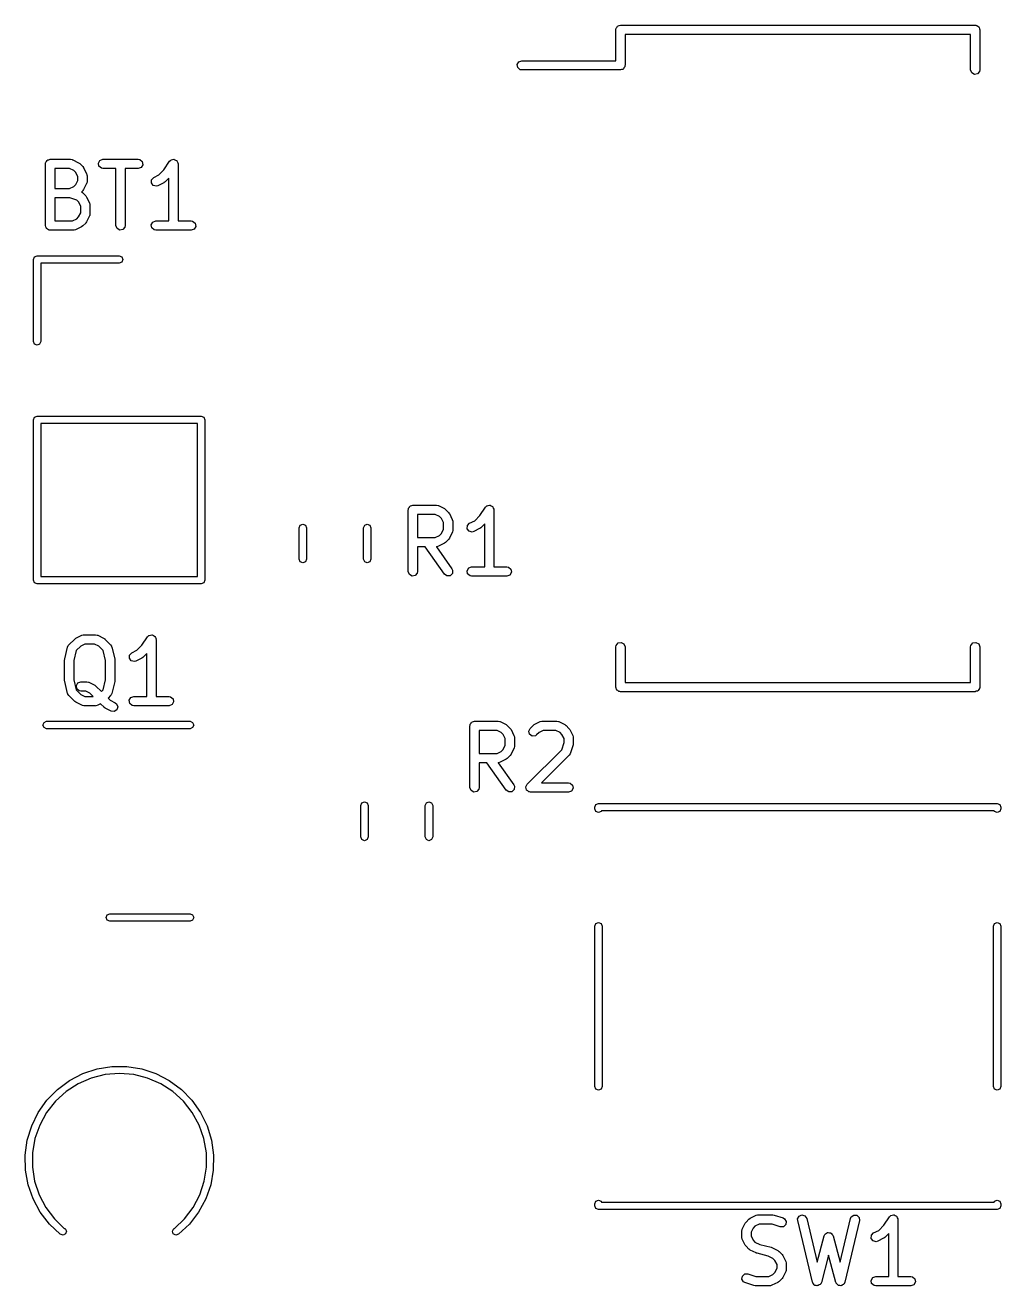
# Model space of a CAD drawing. Extents: x 176 to 201.4, y -110.5 to -70.6.
# Drawn here: x 175.98 to 191.79, y -91.03 to -70.6 of the extents above; entities that cross this region are included whole.
import ezdxf

# ---------------------------------------------------------------- set-up
doc = ezdxf.new("R2010")
doc.units = 0
doc.layers.add('BLACK', color=7, linetype='CONTINUOUS')

msp = doc.modelspace()

# ---------------------------------------------------------------- linework, layer by layer
at = {"layer": 'BLACK', "linetype": 'CONTINUOUS'}
for p, q in [((185.55, -70.675), (185.552, -70.6653)), ((185.55, -71.175), (185.55, -70.675)), ((185.551, -70.662), (185.553, -70.6591)), ((185.552, -70.6653), (185.551, -70.662)), ((185.553, -70.6591), (185.555, -70.6493)), ((185.555, -70.6493), (185.567, -70.6344)), ((185.567, -70.6344), (185.577, -70.6175)), ((185.577, -70.6175), (185.583, -70.6152)), ((185.583, -70.6152), (185.588, -70.61)), ((185.588, -70.61), (185.607, -70.6067)), ((185.607, -70.6067), (185.625, -70.6)), ((185.625, -70.6), (191.375, -70.6)), ((191.375, -70.6), (191.385, -70.6017)), ((191.385, -70.6017), (191.388, -70.6011)), ((191.388, -70.6011), (191.391, -70.6028)), ((191.391, -70.6028), (191.401, -70.6045)), ((191.401, -70.6045), (191.416, -70.617)), ((191.416, -70.617), (191.432, -70.6268)), ((191.432, -70.6268), (191.435, -70.6332)), ((191.435, -70.6332), (191.44, -70.6375)), ((191.44, -70.6375), (191.443, -70.6567)), ((191.443, -70.6567), (191.45, -70.675)), ((191.45, -70.675), (191.45, -71.325)), ((191.3, -70.75), (185.7, -70.75)), ((185.7, -70.75), (185.7, -71.25)), ((191.3, -71.325), (191.3, -70.75)), ((183.951, -71.237), (183.977, -71.1925)), ((183.96, -71.2875), (183.951, -71.237)), ((183.999, -71.3205), (183.96, -71.2875)), ((183.977, -71.1925), (184.025, -71.175)), ((184.025, -71.175), (185.55, -71.175)), ((185.683, -71.2906), (185.673, -71.3075)), ((185.695, -71.2757), (185.683, -71.2906)), ((185.697, -71.2659), (185.695, -71.2757)), ((185.699, -71.263), (185.697, -71.2659)), ((185.7, -71.25), (185.698, -71.2597)), ((185.698, -71.2597), (185.699, -71.263)), ((184.025, -71.325), (183.999, -71.3205)), ((185.625, -71.325), (184.025, -71.325)), ((185.643, -71.3183), (185.625, -71.325)), ((185.662, -71.315), (185.643, -71.3183)), ((185.667, -71.3098), (185.662, -71.315)), ((185.673, -71.3075), (185.667, -71.3098)), ((191.318, -71.3732), (191.3, -71.325)), ((191.362, -71.3989), (191.318, -71.3732)), ((191.412, -71.39), (191.362, -71.3989)), ((191.445, -71.3507), (191.412, -71.39)), ((191.45, -71.325), (191.445, -71.3507)), ((176.306, -72.8474), (176.308, -72.8376)), ((176.306, -73.8474), (176.306, -72.8474)), ((176.307, -72.8344), (176.309, -72.8315)), ((176.308, -72.8376), (176.307, -72.8344)), ((176.309, -72.8315), (176.31, -72.8217)), ((176.31, -72.8217), (176.323, -72.8068)), ((176.323, -72.8068), (176.333, -72.7899)), ((176.333, -72.7899), (176.339, -72.7876)), ((176.339, -72.7876), (176.343, -72.7824)), ((176.343, -72.7824), (176.363, -72.779)), ((176.363, -72.779), (176.381, -72.7724)), ((176.381, -72.7724), (176.714, -72.7724)), ((176.456, -72.9224), (176.456, -73.2486)), ((176.697, -72.9224), (176.456, -72.9224)), ((176.765, -72.9566), (176.697, -72.9224)), ((176.714, -72.7724), (176.74, -72.7769)), ((176.74, -72.7769), (176.743, -72.7798)), ((176.743, -72.7798), (176.748, -72.7803)), ((176.748, -72.7803), (176.843, -72.8279)), ((176.843, -72.8279), (176.861, -72.8413)), ((176.861, -72.8413), (176.863, -72.842)), ((176.863, -72.842), (176.91, -72.8896)), ((176.91, -72.8896), (176.923, -72.908)), ((176.923, -72.908), (176.924, -72.9091)), ((176.924, -72.9091), (176.972, -73.0043)), ((177.164, -72.8344), (177.19, -72.7899)), ((177.173, -72.8849), (177.164, -72.8344)), ((177.212, -72.9179), (177.173, -72.8849)), ((177.19, -72.7899), (177.238, -72.7724)), ((177.238, -72.9224), (177.212, -72.9179)), ((177.238, -72.7724), (177.81, -72.7724)), ((177.449, -72.9224), (177.238, -72.9224)), ((177.449, -73.8474), (177.449, -72.9224)), ((177.81, -72.9224), (177.599, -72.9224)), ((177.599, -72.9224), (177.599, -73.8474)), ((177.81, -72.7724), (177.835, -72.7769)), ((177.858, -72.9048), (177.81, -72.9224)), ((177.835, -72.7769), (177.874, -72.8099)), ((177.883, -72.8604), (177.858, -72.9048)), ((177.874, -72.8099), (177.883, -72.8604)), ((178.227, -72.9425), (178.319, -72.8058)), ((178.319, -72.8058), (178.337, -72.7869)), ((178.337, -72.7869), (178.341, -72.7857)), ((178.341, -72.7857), (178.343, -72.7824)), ((178.343, -72.7824), (178.365, -72.7786)), ((178.365, -72.7786), (178.386, -72.7725)), ((178.386, -72.7725), (178.39, -72.7743)), ((178.39, -72.7743), (178.394, -72.7735)), ((178.394, -72.7735), (178.413, -72.7844)), ((178.413, -72.7844), (178.433, -72.7931)), ((178.433, -72.7931), (178.435, -72.797)), ((178.435, -72.797), (178.438, -72.7992)), ((178.438, -72.7992), (178.446, -72.8196)), ((178.446, -72.8196), (178.455, -72.8391)), ((178.455, -72.8391), (178.454, -72.8433)), ((178.454, -72.8433), (178.456, -72.8474)), ((178.456, -72.8474), (178.456, -73.7724)), ((176.796, -72.987), (176.765, -72.9566)), ((176.83, -73.0556), (176.796, -72.987)), ((176.796, -73.1839), (176.83, -73.1154)), ((176.83, -73.1154), (176.83, -73.0556)), ((176.972, -73.0043), (176.979, -73.0293)), ((176.979, -73.0293), (176.978, -73.0336)), ((176.978, -73.0336), (176.98, -73.0379)), ((176.98, -73.0379), (176.98, -73.1331)), ((178.023, -73.1545), (178.026, -73.1033)), ((178.026, -73.1033), (178.062, -73.066)), ((178.062, -73.066), (178.146, -73.0238)), ((178.146, -73.0238), (178.227, -72.9425)), ((178.306, -73.0761), (178.244, -73.1385)), ((178.306, -73.7724), (178.306, -73.0761)), ((176.456, -73.2486), (176.697, -73.2486)), ((176.697, -73.2486), (176.765, -73.2143)), ((176.765, -73.2143), (176.796, -73.1839)), ((176.91, -73.2814), (176.888, -73.3038)), ((176.888, -73.3038), (176.904, -73.3124)), ((176.904, -73.3124), (176.906, -73.3163)), ((176.906, -73.3163), (176.91, -73.3182)), ((176.911, -73.2799), (176.91, -73.2814)), ((176.91, -73.3182), (176.958, -73.3658)), ((176.924, -73.2619), (176.911, -73.2799)), ((176.972, -73.1666), (176.924, -73.2619)), ((176.975, -73.1587), (176.972, -73.1622)), ((176.972, -73.1622), (176.972, -73.1666)), ((176.98, -73.1331), (176.975, -73.1587)), ((178.054, -73.1957), (178.023, -73.1545)), ((178.104, -73.2076), (178.054, -73.1957)), ((178.129, -73.2002), (178.104, -73.2076)), ((178.224, -73.1526), (178.129, -73.2002)), ((178.225, -73.1514), (178.224, -73.1526)), ((178.244, -73.1385), (178.225, -73.1514)), ((176.456, -73.3986), (176.456, -73.7724)), ((176.702, -73.3986), (176.456, -73.3986)), ((176.817, -73.4367), (176.702, -73.3986)), ((176.843, -73.4632), (176.817, -73.4367)), ((176.877, -73.5318), (176.843, -73.4632)), ((176.877, -73.6392), (176.877, -73.5318)), ((176.958, -73.3658), (176.971, -73.3841)), ((176.971, -73.3841), (176.972, -73.3853)), ((176.972, -73.3853), (177.019, -73.4805)), ((177.019, -73.4805), (177.027, -73.5055)), ((177.027, -73.5055), (177.026, -73.5098)), ((177.026, -73.5098), (177.027, -73.514)), ((177.027, -73.514), (177.027, -73.6569)), ((176.744, -73.7724), (176.813, -73.7381)), ((176.813, -73.7381), (176.843, -73.7077)), ((176.843, -73.7077), (176.877, -73.6392)), ((177.019, -73.6904), (176.972, -73.7857)), ((177.02, -73.686), (177.019, -73.6904)), ((177.023, -73.6826), (177.02, -73.686)), ((177.027, -73.6569), (177.023, -73.6826)), ((176.313, -73.8657), (176.306, -73.8474)), ((176.316, -73.8849), (176.313, -73.8657)), ((176.321, -73.8892), (176.316, -73.8849)), ((176.323, -73.8956), (176.321, -73.8892)), ((176.34, -73.9053), (176.323, -73.8956)), ((176.355, -73.9179), (176.34, -73.9053)), ((176.365, -73.9196), (176.355, -73.9179)), ((176.368, -73.9212), (176.365, -73.9196)), ((176.371, -73.9207), (176.368, -73.9212)), ((176.381, -73.9224), (176.371, -73.9207)), ((176.762, -73.9224), (176.381, -73.9224)), ((176.456, -73.7724), (176.744, -73.7724)), ((176.766, -73.9208), (176.762, -73.9224)), ((176.77, -73.9219), (176.766, -73.9208)), ((176.795, -73.9145), (176.77, -73.9219)), ((176.891, -73.8668), (176.795, -73.9145)), ((176.892, -73.8657), (176.891, -73.8668)), ((176.91, -73.8528), (176.892, -73.8657)), ((176.958, -73.8052), (176.91, -73.8528)), ((176.972, -73.7857), (176.958, -73.8037)), ((176.958, -73.8037), (176.958, -73.8052)), ((177.466, -73.8956), (177.449, -73.8474)), ((177.511, -73.9212), (177.466, -73.8956)), ((177.561, -73.9123), (177.511, -73.9212)), ((177.594, -73.873), (177.561, -73.9123)), ((177.599, -73.8474), (177.594, -73.873)), ((178.021, -73.8344), (178.047, -73.7899)), ((178.03, -73.8849), (178.021, -73.8344)), ((178.07, -73.9179), (178.03, -73.8849)), ((178.047, -73.7899), (178.095, -73.7724)), ((178.095, -73.9224), (178.07, -73.9179)), ((178.095, -73.7724), (178.306, -73.7724)), ((178.667, -73.9224), (178.095, -73.9224)), ((178.456, -73.7724), (178.667, -73.7724)), ((178.667, -73.7724), (178.692, -73.7769)), ((178.715, -73.9048), (178.667, -73.9224)), ((178.692, -73.7769), (178.732, -73.8099)), ((178.741, -73.8604), (178.715, -73.9048)), ((178.732, -73.8099), (178.741, -73.8604)), ((176.11, -74.395), (176.128, -74.3526)), ((176.128, -74.3526), (176.17, -74.335)), ((176.17, -74.335), (177.5, -74.335)), ((177.5, -74.335), (177.542, -74.3526)), ((177.542, -74.3526), (177.56, -74.395)), ((176.11, -75.725), (176.11, -74.395)), ((177.5, -74.455), (176.23, -74.455)), ((176.23, -74.455), (176.23, -75.725)), ((177.542, -74.4374), (177.5, -74.455)), ((177.56, -74.395), (177.542, -74.4374)), ((176.128, -75.7674), (176.11, -75.725)), ((176.17, -75.785), (176.128, -75.7674)), ((176.212, -75.7674), (176.17, -75.785)), ((176.23, -75.725), (176.212, -75.7674)), ((176.11, -76.995), (176.128, -76.9526)), ((176.11, -79.595), (176.11, -76.995)), ((176.128, -76.9526), (176.17, -76.935)), ((176.17, -76.935), (178.83, -76.935)), ((178.83, -76.935), (178.872, -76.9526)), ((178.872, -76.9526), (178.89, -76.995)), ((178.89, -76.995), (178.89, -79.595)), ((176.23, -77.055), (176.23, -79.535)), ((178.77, -77.055), (176.23, -77.055)), ((178.77, -79.535), (178.77, -77.055)), ((182.188, -78.4394), (182.19, -78.4365)), ((182.189, -78.4426), (182.188, -78.4394)), ((182.19, -78.4365), (182.191, -78.4267)), ((182.191, -78.4267), (182.204, -78.4118)), ((182.204, -78.4118), (182.214, -78.3949)), ((182.214, -78.3949), (182.22, -78.3926)), ((182.22, -78.3926), (182.224, -78.3874)), ((182.224, -78.3874), (182.244, -78.384)), ((182.244, -78.384), (182.262, -78.3774)), ((182.262, -78.3774), (182.643, -78.3774)), ((182.643, -78.3774), (182.669, -78.3819)), ((182.669, -78.3819), (182.672, -78.3848)), ((182.672, -78.3848), (182.676, -78.3853)), ((182.676, -78.3853), (182.772, -78.4329)), ((182.772, -78.4329), (182.79, -78.4463)), ((183.346, -78.5475), (183.438, -78.4108)), ((183.438, -78.4108), (183.456, -78.3919)), ((183.456, -78.3919), (183.46, -78.3907)), ((183.46, -78.3907), (183.463, -78.3874)), ((183.463, -78.3874), (183.484, -78.3836)), ((183.484, -78.3836), (183.505, -78.3775)), ((183.505, -78.3775), (183.509, -78.3793)), ((183.509, -78.3793), (183.513, -78.3785)), ((183.513, -78.3785), (183.532, -78.3894)), ((183.532, -78.3894), (183.552, -78.3981)), ((183.552, -78.3981), (183.554, -78.402)), ((183.554, -78.402), (183.557, -78.4042)), ((183.557, -78.4042), (183.565, -78.4246)), ((183.565, -78.4246), (183.575, -78.4441)), ((182.187, -78.4524), (182.189, -78.4426)), ((182.187, -79.4524), (182.187, -78.4524)), ((182.337, -78.5274), (182.337, -78.9012)), ((182.625, -78.5274), (182.337, -78.5274)), ((182.694, -78.5616), (182.625, -78.5274)), ((182.724, -78.592), (182.694, -78.5616)), ((182.758, -78.6606), (182.724, -78.592)), ((182.79, -78.4463), (182.791, -78.447)), ((182.791, -78.447), (182.839, -78.4946)), ((182.839, -78.4946), (182.852, -78.513)), ((182.852, -78.513), (182.853, -78.5141)), ((182.853, -78.5141), (182.9, -78.6093)), ((182.9, -78.6093), (182.908, -78.6343)), ((182.908, -78.6343), (182.907, -78.6386)), ((182.907, -78.6386), (182.908, -78.6429)), ((182.908, -78.6429), (182.908, -78.7857)), ((183.181, -78.671), (183.265, -78.6288)), ((183.265, -78.6288), (183.346, -78.5475)), ((183.575, -78.4441), (183.574, -78.4483)), ((183.574, -78.4483), (183.575, -78.4524)), ((183.575, -78.4524), (183.575, -79.3774)), ((180.417, -78.7453), (180.435, -78.7028)), ((180.417, -79.2547), (180.417, -78.7453)), ((180.435, -78.7028), (180.477, -78.6853)), ((180.477, -78.6853), (180.52, -78.7028)), ((180.52, -78.7028), (180.537, -78.7453)), ((180.537, -78.7453), (180.537, -79.2547)), ((181.463, -78.7453), (181.48, -78.7028)), ((181.463, -79.2547), (181.463, -78.7453)), ((181.48, -78.7028), (181.522, -78.6853)), ((181.522, -78.6853), (181.565, -78.7028)), ((181.565, -78.7028), (181.582, -78.7453)), ((181.582, -78.7453), (181.582, -79.2547)), ((182.694, -78.8669), (182.724, -78.8365)), ((182.724, -78.8365), (182.758, -78.768)), ((182.758, -78.768), (182.758, -78.6606)), ((182.9, -78.8193), (182.853, -78.9145)), ((182.901, -78.8148), (182.9, -78.8193)), ((182.904, -78.8114), (182.901, -78.8148)), ((182.908, -78.7857), (182.904, -78.8114)), ((183.142, -78.7595), (183.145, -78.7083)), ((183.173, -78.8007), (183.142, -78.7595)), ((183.145, -78.7083), (183.181, -78.671)), ((183.223, -78.8126), (183.173, -78.8007)), ((183.248, -78.8052), (183.223, -78.8126)), ((183.343, -78.7576), (183.248, -78.8052)), ((183.344, -78.7564), (183.343, -78.7576)), ((183.363, -78.7435), (183.344, -78.7564)), ((183.425, -78.6811), (183.363, -78.7435)), ((183.425, -79.3774), (183.425, -78.6811)), ((182.337, -78.9012), (182.625, -78.9012)), ((182.461, -79.0512), (182.337, -79.0512)), ((182.337, -79.0512), (182.337, -79.4524)), ((182.772, -79.4954), (182.461, -79.0512)), ((182.625, -78.9012), (182.694, -78.8669)), ((182.647, -79.0497), (182.644, -79.0508)), ((182.644, -79.0508), (182.895, -79.4094)), ((182.651, -79.0507), (182.647, -79.0497)), ((182.676, -79.0433), (182.651, -79.0507)), ((182.772, -78.9957), (182.676, -79.0433)), ((182.773, -78.9945), (182.772, -78.9957)), ((182.791, -78.9816), (182.773, -78.9945)), ((182.839, -78.934), (182.791, -78.9816)), ((182.853, -78.9145), (182.839, -78.9325)), ((182.839, -78.9325), (182.839, -78.934)), ((180.435, -79.2972), (180.417, -79.2547)), ((180.537, -79.2547), (180.52, -79.2972)), ((181.48, -79.2972), (181.463, -79.2547)), ((181.582, -79.2547), (181.565, -79.2972)), ((180.477, -79.3147), (180.435, -79.2972)), ((180.52, -79.2972), (180.477, -79.3147)), ((181.522, -79.3147), (181.48, -79.2972)), ((181.565, -79.2972), (181.522, -79.3147)), ((182.204, -79.5006), (182.187, -79.4524)), ((182.337, -79.4524), (182.332, -79.478)), ((182.895, -79.4094), (182.906, -79.433)), ((182.906, -79.433), (182.901, -79.4841)), ((183.14, -79.4394), (183.166, -79.3949)), ((183.149, -79.4899), (183.14, -79.4394)), ((183.166, -79.3949), (183.214, -79.3774)), ((183.214, -79.3774), (183.425, -79.3774)), ((183.575, -79.3774), (183.786, -79.3774)), ((183.786, -79.3774), (183.811, -79.3819)), ((183.811, -79.3819), (183.851, -79.4149)), ((183.851, -79.4149), (183.86, -79.4654)), ((176.128, -79.6374), (176.11, -79.595)), ((176.17, -79.655), (176.128, -79.6374)), ((178.83, -79.655), (176.17, -79.655)), ((176.23, -79.535), (178.77, -79.535)), ((178.872, -79.6374), (178.83, -79.655)), ((178.89, -79.595), (178.872, -79.6374)), ((182.249, -79.5262), (182.204, -79.5006)), ((182.299, -79.5173), (182.249, -79.5262)), ((182.332, -79.478), (182.299, -79.5173)), ((182.814, -79.5248), (182.772, -79.4954)), ((182.865, -79.5204), (182.814, -79.5248)), ((182.901, -79.4841), (182.865, -79.5204)), ((183.189, -79.5229), (183.149, -79.4899)), ((183.214, -79.5274), (183.189, -79.5229)), ((183.786, -79.5274), (183.214, -79.5274)), ((183.834, -79.5098), (183.786, -79.5274)), ((183.86, -79.4654), (183.834, -79.5098)), ((176.895, -80.4853), (176.92, -80.4779)), ((176.92, -80.4779), (176.924, -80.4789)), ((176.924, -80.4789), (176.929, -80.4774)), ((176.929, -80.4774), (177.119, -80.4774)), ((177.119, -80.4774), (177.145, -80.4819)), ((177.145, -80.4819), (177.148, -80.4848)), ((177.986, -80.4874), (178.008, -80.4836)), ((178.008, -80.4836), (178.029, -80.4775)), ((178.029, -80.4775), (178.033, -80.4793)), ((178.033, -80.4793), (178.037, -80.4785)), ((178.037, -80.4785), (178.056, -80.4894)), ((176.618, -80.8675), (176.665, -80.677)), ((176.665, -80.677), (176.676, -80.6533)), ((176.676, -80.6533), (176.682, -80.6489)), ((176.682, -80.6489), (176.685, -80.6422)), ((176.685, -80.6422), (176.78, -80.547)), ((176.78, -80.547), (176.799, -80.5341)), ((176.799, -80.5341), (176.8, -80.5329)), ((176.8, -80.5329), (176.895, -80.4853)), ((176.878, -80.6616), (176.806, -80.7336)), ((176.946, -80.6274), (176.878, -80.6616)), ((177.101, -80.6274), (176.946, -80.6274)), ((177.17, -80.6616), (177.101, -80.6274)), ((177.148, -80.4848), (177.153, -80.4853)), ((177.153, -80.4853), (177.248, -80.5329)), ((177.242, -80.7336), (177.17, -80.6616)), ((177.248, -80.5329), (177.266, -80.5463)), ((177.266, -80.5463), (177.267, -80.547)), ((177.267, -80.547), (177.363, -80.6422)), ((177.363, -80.6422), (177.377, -80.6635)), ((177.377, -80.6635), (177.378, -80.6709)), ((177.378, -80.6709), (177.382, -80.677)), ((177.382, -80.677), (177.43, -80.8675)), ((177.789, -80.7288), (177.87, -80.6475)), ((177.87, -80.6475), (177.961, -80.5108)), ((177.961, -80.5108), (177.979, -80.4919)), ((177.979, -80.4919), (177.984, -80.4907)), ((177.984, -80.4907), (177.986, -80.4874)), ((178.056, -80.4894), (178.076, -80.4981)), ((178.076, -80.4981), (178.078, -80.502)), ((178.078, -80.502), (178.081, -80.5042)), ((178.081, -80.5042), (178.089, -80.5246)), ((178.089, -80.5246), (178.098, -80.5441)), ((178.098, -80.5441), (178.097, -80.5483)), ((178.097, -80.5483), (178.099, -80.5524)), ((178.099, -80.5524), (178.099, -81.4774)), ((185.55, -80.675), (185.555, -80.6493)), ((185.55, -81.325), (185.55, -80.675)), ((185.555, -80.6493), (185.588, -80.61)), ((185.588, -80.61), (185.638, -80.6011)), ((185.638, -80.6011), (185.682, -80.6268)), ((185.682, -80.6268), (185.7, -80.675)), ((185.7, -80.675), (185.7, -81.25)), ((191.3, -80.675), (191.305, -80.6493)), ((191.3, -81.25), (191.3, -80.675)), ((191.305, -80.6493), (191.337, -80.61)), ((191.337, -80.61), (191.388, -80.6011)), ((191.388, -80.6011), (191.432, -80.6268)), ((191.432, -80.6268), (191.45, -80.675)), ((191.45, -80.675), (191.45, -81.325)), ((176.615, -80.8857), (176.618, -80.871)), ((176.615, -81.219), (176.615, -80.8857)), ((176.618, -80.871), (176.618, -80.8675)), ((176.806, -80.7336), (176.765, -80.8949)), ((177.282, -80.8949), (177.242, -80.7336)), ((177.43, -80.8675), (177.431, -80.8825)), ((177.431, -80.8825), (177.432, -80.8857)), ((177.432, -80.8857), (177.432, -81.219)), ((177.666, -80.8595), (177.669, -80.8083)), ((177.697, -80.9007), (177.666, -80.8595)), ((177.669, -80.8083), (177.705, -80.771)), ((177.705, -80.771), (177.789, -80.7288)), ((177.867, -80.8576), (177.772, -80.9052)), ((177.868, -80.8564), (177.867, -80.8576)), ((177.886, -80.8435), (177.868, -80.8564)), ((177.949, -80.7811), (177.886, -80.8435)), ((177.949, -81.4774), (177.949, -80.7811)), ((176.765, -80.8949), (176.765, -81.2098)), ((177.282, -81.2098), (177.282, -80.8949)), ((177.747, -80.9126), (177.697, -80.9007)), ((177.772, -80.9052), (177.747, -80.9126)), ((176.617, -81.2223), (176.615, -81.219)), ((176.618, -81.2372), (176.617, -81.2223)), ((176.665, -81.4277), (176.618, -81.2372)), ((176.765, -81.2098), (176.806, -81.3712)), ((176.807, -81.3013), (176.833, -81.2568)), ((176.833, -81.2568), (176.881, -81.2393)), ((176.881, -81.2393), (176.976, -81.2393)), ((176.976, -81.2393), (177.002, -81.2438)), ((177.002, -81.2438), (177.005, -81.2467)), ((177.005, -81.2467), (177.01, -81.2472)), ((177.01, -81.2472), (177.105, -81.2948)), ((177.105, -81.2948), (177.123, -81.3082)), ((177.242, -81.3712), (177.282, -81.2098)), ((177.43, -81.2372), (177.382, -81.4277)), ((177.432, -81.219), (177.43, -81.2338)), ((177.43, -81.2338), (177.43, -81.2372)), ((185.7, -81.25), (191.3, -81.25)), ((176.669, -81.4338), (176.665, -81.4277)), ((176.67, -81.4412), (176.669, -81.4338)), ((176.685, -81.4626), (176.67, -81.4412)), ((176.78, -81.5578), (176.685, -81.4626)), ((176.806, -81.3712), (176.878, -81.4431)), ((176.816, -81.3518), (176.807, -81.3013)), ((176.855, -81.3848), (176.816, -81.3518)), ((176.881, -81.3893), (176.855, -81.3848)), ((176.878, -81.4431), (176.946, -81.4774)), ((176.958, -81.3893), (176.881, -81.3893)), ((176.946, -81.4774), (177.081, -81.4774)), ((177.027, -81.4235), (176.958, -81.3893)), ((177.081, -81.4774), (177.027, -81.4235)), ((177.123, -81.3082), (177.124, -81.3089)), ((177.124, -81.3089), (177.214, -81.3987)), ((177.214, -81.3987), (177.242, -81.3712)), ((177.363, -81.4626), (177.32, -81.5048)), ((177.32, -81.5048), (177.354, -81.5384)), ((177.366, -81.4558), (177.363, -81.4626)), ((177.372, -81.4515), (177.366, -81.4558)), ((177.382, -81.4277), (177.372, -81.4515)), ((177.664, -81.5394), (177.69, -81.4949)), ((177.69, -81.4949), (177.738, -81.4774)), ((177.738, -81.4774), (177.949, -81.4774)), ((178.099, -81.4774), (178.31, -81.4774)), ((178.31, -81.4774), (178.335, -81.4819)), ((178.335, -81.4819), (178.374, -81.5149)), ((185.557, -81.3433), (185.55, -81.325)), ((185.56, -81.3625), (185.557, -81.3433)), ((185.565, -81.3668), (185.56, -81.3625)), ((185.568, -81.3732), (185.565, -81.3668)), ((185.584, -81.383), (185.568, -81.3732)), ((185.599, -81.3955), (185.584, -81.383)), ((185.609, -81.3972), (185.599, -81.3955)), ((185.612, -81.3989), (185.609, -81.3972)), ((185.615, -81.3983), (185.612, -81.3989)), ((185.625, -81.4), (185.615, -81.3983)), ((191.375, -81.4), (185.625, -81.4)), ((191.393, -81.3933), (191.375, -81.4)), ((191.412, -81.39), (191.393, -81.3933)), ((191.417, -81.3848), (191.412, -81.39)), ((191.423, -81.3825), (191.417, -81.3848)), ((191.433, -81.3656), (191.423, -81.3825)), ((191.445, -81.3507), (191.433, -81.3656)), ((191.447, -81.3409), (191.445, -81.3507)), ((191.449, -81.338), (191.447, -81.3409)), ((191.45, -81.325), (191.448, -81.3347)), ((191.448, -81.3347), (191.449, -81.338)), ((176.782, -81.5585), (176.78, -81.5578)), ((176.8, -81.5718), (176.782, -81.5585)), ((176.895, -81.6195), (176.8, -81.5718)), ((176.899, -81.62), (176.895, -81.6195)), ((176.903, -81.6229), (176.899, -81.62)), ((176.929, -81.6274), (176.903, -81.6229)), ((177.119, -81.6274), (176.929, -81.6274)), ((177.123, -81.6258), (177.119, -81.6274)), ((177.128, -81.6269), (177.123, -81.6258)), ((177.153, -81.6195), (177.128, -81.6269)), ((177.199, -81.596), (177.153, -81.6195)), ((177.256, -81.653), (177.199, -81.596)), ((177.258, -81.6537), (177.256, -81.653)), ((177.276, -81.6671), (177.258, -81.6537)), ((177.371, -81.7147), (177.276, -81.6671)), ((177.354, -81.5384), (177.438, -81.5805)), ((177.465, -81.6923), (177.422, -81.7206)), ((177.438, -81.5805), (177.459, -81.5961)), ((177.459, -81.5961), (177.48, -81.6431)), ((177.48, -81.6431), (177.465, -81.6923)), ((177.673, -81.5899), (177.664, -81.5394)), ((177.712, -81.6229), (177.673, -81.5899)), ((177.738, -81.6274), (177.712, -81.6229)), ((178.31, -81.6274), (177.738, -81.6274)), ((178.358, -81.6098), (178.31, -81.6274)), ((178.383, -81.5654), (178.358, -81.6098)), ((178.374, -81.5149), (178.383, -81.5654)), ((176.265, -81.94), (176.283, -81.8976)), ((176.283, -81.8976), (176.325, -81.88)), ((176.325, -81.88), (178.65, -81.88)), ((177.422, -81.7206), (177.371, -81.7147)), ((178.65, -81.88), (178.692, -81.8976)), ((178.692, -81.8976), (178.71, -81.94)), ((183.191, -81.9267), (183.204, -81.9118)), ((183.204, -81.9118), (183.214, -81.8949)), ((183.214, -81.8949), (183.22, -81.8926)), ((183.22, -81.8926), (183.224, -81.8874)), ((183.224, -81.8874), (183.244, -81.884)), ((183.244, -81.884), (183.262, -81.8774)), ((183.262, -81.8774), (183.643, -81.8774)), ((183.643, -81.8774), (183.669, -81.8819)), ((183.669, -81.8819), (183.672, -81.8848)), ((183.672, -81.8848), (183.676, -81.8853)), ((183.676, -81.8853), (183.772, -81.9329)), ((184.228, -81.9329), (184.324, -81.8853)), ((184.324, -81.8853), (184.349, -81.8779)), ((184.349, -81.8779), (184.353, -81.8789)), ((184.353, -81.8789), (184.357, -81.8774)), ((184.357, -81.8774), (184.595, -81.8774)), ((184.595, -81.8774), (184.621, -81.8819)), ((184.621, -81.8819), (184.624, -81.8848)), ((184.624, -81.8848), (184.629, -81.8853)), ((184.629, -81.8853), (184.724, -81.9329)), ((176.283, -81.9824), (176.265, -81.94)), ((176.325, -82), (176.283, -81.9824)), ((178.65, -82), (176.325, -82)), ((178.692, -81.9824), (178.65, -82)), ((178.71, -81.94), (178.692, -81.9824)), ((183.187, -81.9524), (183.189, -81.9426)), ((183.187, -82.9524), (183.187, -81.9524)), ((183.188, -81.9394), (183.19, -81.9365)), ((183.189, -81.9426), (183.188, -81.9394)), ((183.19, -81.9365), (183.191, -81.9267)), ((183.337, -82.0274), (183.337, -82.4012)), ((183.625, -82.0274), (183.337, -82.0274)), ((183.694, -82.0616), (183.625, -82.0274)), ((183.724, -82.092), (183.694, -82.0616)), ((183.758, -82.1606), (183.724, -82.092)), ((183.772, -81.9329), (183.79, -81.9463)), ((183.79, -81.9463), (183.791, -81.947)), ((183.791, -81.947), (183.839, -81.9946)), ((183.839, -81.9946), (183.852, -82.013)), ((183.852, -82.013), (183.853, -82.0141)), ((183.853, -82.0141), (183.9, -82.1093)), ((183.9, -82.1093), (183.908, -82.1343)), ((184.14, -82.0411), (184.161, -81.9946)), ((184.153, -82.0906), (184.14, -82.0411)), ((184.195, -82.1201), (184.153, -82.0906)), ((184.161, -81.9946), (184.209, -81.947)), ((184.246, -82.1156), (184.195, -82.1201)), ((184.209, -81.947), (184.227, -81.9341)), ((184.227, -81.9341), (184.228, -81.9329)), ((184.267, -82.1007), (184.246, -82.1156)), ((184.306, -82.0616), (184.267, -82.1007)), ((184.375, -82.0274), (184.306, -82.0616)), ((184.578, -82.0274), (184.375, -82.0274)), ((184.646, -82.0616), (184.578, -82.0274)), ((184.676, -82.092), (184.646, -82.0616)), ((184.711, -82.1606), (184.676, -82.092)), ((184.724, -81.9329), (184.742, -81.9463)), ((184.742, -81.9463), (184.744, -81.947)), ((184.744, -81.947), (184.791, -81.9946)), ((184.791, -81.9946), (184.804, -82.013)), ((184.804, -82.013), (184.805, -82.0141)), ((184.805, -82.0141), (184.853, -82.1093)), ((184.853, -82.1093), (184.86, -82.1343)), ((183.724, -82.3365), (183.758, -82.268)), ((183.758, -82.268), (183.758, -82.1606)), ((183.9, -82.3193), (183.853, -82.4145)), ((183.901, -82.3148), (183.9, -82.3193)), ((183.904, -82.3114), (183.901, -82.3148)), ((183.908, -82.2857), (183.904, -82.3114)), ((183.908, -82.1343), (183.907, -82.1386)), ((183.907, -82.1386), (183.908, -82.1429)), ((183.908, -82.1429), (183.908, -82.2857)), ((184.673, -82.3404), (184.711, -82.2259)), ((184.711, -82.2259), (184.711, -82.1606)), ((184.857, -82.2618), (184.809, -82.4047)), ((184.861, -82.2381), (184.857, -82.2602)), ((184.857, -82.2602), (184.857, -82.2618)), ((184.86, -82.1343), (184.859, -82.1386)), ((184.859, -82.1386), (184.861, -82.1429)), ((184.861, -82.1429), (184.861, -82.2381)), ((183.337, -82.4012), (183.625, -82.4012)), ((183.625, -82.4012), (183.694, -82.3669)), ((183.772, -82.4957), (183.676, -82.5433)), ((183.694, -82.3669), (183.724, -82.3365)), ((183.773, -82.4945), (183.772, -82.4957)), ((183.791, -82.4816), (183.773, -82.4945)), ((183.839, -82.434), (183.791, -82.4816)), ((183.853, -82.4145), (183.839, -82.4325)), ((183.839, -82.4325), (183.839, -82.434)), ((184.114, -82.8993), (184.673, -82.3404)), ((184.791, -82.434), (184.348, -82.8774)), ((184.793, -82.4299), (184.791, -82.434)), ((184.797, -82.4276), (184.793, -82.4299)), ((184.809, -82.4047), (184.797, -82.4276)), ((183.461, -82.5512), (183.337, -82.5512)), ((183.337, -82.5512), (183.337, -82.9524)), ((183.772, -82.9954), (183.461, -82.5512)), ((183.647, -82.5497), (183.644, -82.5508)), ((183.644, -82.5508), (183.895, -82.9094)), ((183.651, -82.5507), (183.647, -82.5497)), ((183.676, -82.5433), (183.651, -82.5507)), ((183.895, -82.9094), (183.906, -82.933)), ((183.906, -82.933), (183.901, -82.9841)), ((184.093, -82.9394), (184.104, -82.9198)), ((184.104, -82.9198), (184.114, -82.8993)), ((184.348, -82.8774), (184.786, -82.8774)), ((184.786, -82.8774), (184.811, -82.8819)), ((184.811, -82.8819), (184.851, -82.9149)), ((184.851, -82.9149), (184.86, -82.9654)), ((183.204, -83.0006), (183.187, -82.9524)), ((183.249, -83.0262), (183.204, -83.0006)), ((183.299, -83.0173), (183.249, -83.0262)), ((183.332, -82.978), (183.299, -83.0173)), ((183.337, -82.9524), (183.332, -82.978)), ((183.814, -83.0248), (183.772, -82.9954)), ((183.865, -83.0204), (183.814, -83.0248)), ((183.901, -82.9841), (183.865, -83.0204)), ((184.092, -82.9458), (184.093, -82.9427)), ((184.098, -82.9676), (184.092, -82.9458)), ((184.093, -82.9427), (184.093, -82.9394)), ((184.102, -82.9899), (184.098, -82.9676)), ((184.104, -82.9921), (184.102, -82.9899)), ((184.105, -82.9954), (184.104, -82.9921)), ((184.124, -83.0083), (184.105, -82.9954)), ((184.141, -83.0229), (184.124, -83.0083)), ((184.146, -83.0237), (184.141, -83.0229)), ((184.147, -83.0248), (184.146, -83.0237)), ((184.151, -83.0245), (184.147, -83.0248)), ((184.167, -83.0274), (184.151, -83.0245)), ((184.786, -83.0274), (184.167, -83.0274)), ((184.834, -83.0098), (184.786, -83.0274)), ((184.86, -82.9654), (184.834, -83.0098)), ((181.417, -83.2453), (181.435, -83.2028)), ((181.417, -83.7547), (181.417, -83.2453)), ((181.435, -83.2028), (181.477, -83.1853)), ((181.477, -83.1853), (181.52, -83.2028)), ((181.52, -83.2028), (181.537, -83.2453)), ((181.537, -83.2453), (181.537, -83.7547)), ((182.463, -83.2453), (182.48, -83.2028)), ((182.463, -83.7547), (182.463, -83.2453)), ((182.48, -83.2028), (182.522, -83.1853)), ((182.522, -83.1853), (182.565, -83.2028)), ((182.565, -83.2028), (182.582, -83.2453)), ((182.582, -83.2453), (182.582, -83.7547)), ((185.21, -83.27), (185.228, -83.2276)), ((185.21, -83.3), (185.21, -83.27)), ((185.228, -83.3424), (185.21, -83.3)), ((185.228, -83.2276), (185.27, -83.21)), ((185.27, -83.36), (185.228, -83.3424)), ((185.27, -83.21), (191.73, -83.21)), ((185.312, -83.3424), (185.27, -83.36)), ((185.318, -83.33), (185.312, -83.3424)), ((191.682, -83.33), (185.318, -83.33)), ((191.688, -83.3424), (191.682, -83.33)), ((191.73, -83.36), (191.688, -83.3424)), ((191.73, -83.21), (191.772, -83.2276)), ((191.772, -83.3424), (191.73, -83.36)), ((191.772, -83.2276), (191.79, -83.27)), ((191.79, -83.3), (191.772, -83.3424)), ((191.79, -83.27), (191.79, -83.3)), ((181.435, -83.7972), (181.417, -83.7547)), ((181.477, -83.8147), (181.435, -83.7972)), ((181.52, -83.7972), (181.477, -83.8147)), ((181.537, -83.7547), (181.52, -83.7972)), ((182.48, -83.7972), (182.463, -83.7547)), ((182.522, -83.8147), (182.48, -83.7972)), ((182.565, -83.7972), (182.522, -83.8147)), ((182.582, -83.7547), (182.565, -83.7972)), ((177.29, -85.06), (177.308, -85.0176)), ((177.308, -85.1024), (177.29, -85.06)), ((177.308, -85.0176), (177.35, -85)), ((177.35, -85.12), (177.308, -85.1024)), ((177.35, -85), (178.65, -85)), ((178.65, -85.12), (177.35, -85.12)), ((178.65, -85), (178.692, -85.0176)), ((178.692, -85.1024), (178.65, -85.12)), ((178.692, -85.0176), (178.71, -85.06)), ((178.71, -85.06), (178.692, -85.1024)), ((185.21, -85.2), (185.228, -85.1576)), ((185.228, -85.1576), (185.27, -85.14)), ((185.27, -85.14), (185.312, -85.1576)), ((185.312, -85.1576), (185.33, -85.2)), ((191.67, -85.2), (191.688, -85.1576)), ((191.688, -85.1576), (191.73, -85.14)), ((191.73, -85.14), (191.772, -85.1576)), ((191.772, -85.1576), (191.79, -85.2)), ((185.21, -87.8), (185.21, -85.2)), ((185.33, -85.2), (185.33, -87.8)), ((191.67, -87.8), (191.67, -85.2)), ((191.79, -85.2), (191.79, -87.8)), ((176.697, -87.701), (176.913, -87.5894)), ((176.913, -87.5894), (177.143, -87.5133)), ((177.274, -87.6042), (177.048, -87.6609)), ((177.143, -87.5133), (177.383, -87.4748)), ((177.505, -87.5852), (177.274, -87.6042)), ((177.383, -87.4748), (177.627, -87.4748)), ((177.736, -87.6042), (177.505, -87.5852)), ((177.627, -87.4748), (177.867, -87.5133)), ((177.962, -87.6609), (177.736, -87.6042)), ((177.867, -87.5133), (178.097, -87.5894)), ((178.097, -87.5894), (178.313, -87.701)), ((176.501, -87.8455), (176.697, -87.701)), ((176.835, -87.7537), (176.64, -87.8801)), ((177.048, -87.6609), (176.835, -87.7537)), ((178.175, -87.7537), (177.962, -87.6609)), ((178.37, -87.8801), (178.175, -87.7537)), ((178.313, -87.701), (178.509, -87.8455)), ((185.228, -87.8424), (185.21, -87.8)), ((185.33, -87.8), (185.312, -87.8424)), ((191.688, -87.8424), (191.67, -87.8)), ((191.79, -87.8), (191.772, -87.8424)), ((176.19, -88.2174), (176.331, -88.0191)), ((176.469, -88.0366), (176.325, -88.2191)), ((176.331, -88.0191), (176.501, -87.8455)), ((176.64, -87.8801), (176.469, -88.0366)), ((178.541, -88.0366), (178.37, -87.8801)), ((178.509, -87.8455), (178.679, -88.0191)), ((178.685, -88.2191), (178.541, -88.0366)), ((178.679, -88.0191), (178.82, -88.2174)), ((185.27, -87.86), (185.228, -87.8424)), ((185.312, -87.8424), (185.27, -87.86)), ((191.73, -87.86), (191.688, -87.8424)), ((191.772, -87.8424), (191.73, -87.86)), ((176.083, -88.4355), (176.19, -88.2174)), ((176.325, -88.2191), (176.213, -88.4227)), ((178.797, -88.4227), (178.685, -88.2191)), ((178.82, -88.2174), (178.927, -88.4355)), ((176.011, -88.6679), (176.083, -88.4355)), ((176.213, -88.4227), (176.136, -88.6418)), ((178.874, -88.6418), (178.797, -88.4227)), ((178.927, -88.4355), (178.999, -88.6679)), ((176.136, -88.6418), (176.096, -88.8706)), ((178.914, -88.8706), (178.874, -88.6418)), ((175.978, -88.9086), (176.011, -88.6679)), ((178.999, -88.6679), (179.032, -88.9086)), ((175.983, -89.1517), (175.978, -88.9086)), ((176.096, -88.8706), (176.094, -89.1029)), ((178.916, -89.1029), (178.914, -88.8706)), ((179.032, -88.9086), (179.027, -89.1517)), ((176.026, -89.3909), (175.983, -89.1517)), ((176.094, -89.1029), (176.13, -89.3324)), ((178.88, -89.3324), (178.916, -89.1029)), ((179.027, -89.1517), (178.984, -89.3909)), ((176.106, -89.6202), (176.026, -89.3909)), ((176.13, -89.3324), (176.203, -89.5529)), ((178.807, -89.5529), (178.88, -89.3324)), ((178.984, -89.3909), (178.904, -89.6202)), ((176.222, -89.8339), (176.106, -89.6202)), ((176.203, -89.5529), (176.311, -89.7585)), ((178.699, -89.7585), (178.807, -89.5529)), ((178.904, -89.6202), (178.788, -89.8339)), ((185.21, -89.7), (185.228, -89.6576)), ((185.228, -89.6576), (185.27, -89.64)), ((185.27, -89.64), (185.312, -89.6576)), ((185.312, -89.6576), (185.318, -89.67)), ((185.318, -89.67), (191.682, -89.67)), ((191.682, -89.67), (191.688, -89.6576)), ((191.688, -89.6576), (191.73, -89.64)), ((191.73, -89.64), (191.772, -89.6576)), ((191.772, -89.6576), (191.79, -89.7)), ((176.371, -90.0266), (176.222, -89.8339)), ((176.311, -89.7585), (176.451, -89.9437)), ((178.559, -89.9437), (178.699, -89.7585)), ((178.788, -89.8339), (178.639, -90.0266)), ((185.21, -89.73), (185.21, -89.7)), ((185.228, -89.7724), (185.21, -89.73)), ((185.27, -89.79), (185.228, -89.7724)), ((191.73, -89.79), (185.27, -89.79)), ((187.824, -89.8853), (187.849, -89.8779)), ((187.849, -89.8779), (187.853, -89.8789)), ((187.853, -89.8789), (187.857, -89.8774)), ((187.857, -89.8774), (188.095, -89.8774)), ((188.095, -89.8774), (188.117, -89.8813)), ((188.52, -89.8979), (188.567, -89.8775)), ((188.567, -89.8775), (188.616, -89.8922)), ((189.366, -89.9111), (189.407, -89.8805)), ((189.407, -89.8805), (189.458, -89.8835)), ((190.032, -89.8836), (190.052, -89.8775)), ((190.052, -89.8775), (190.056, -89.8793)), ((190.056, -89.8793), (190.061, -89.8785)), ((190.061, -89.8785), (190.079, -89.8894)), ((191.772, -89.7724), (191.73, -89.79)), ((191.79, -89.73), (191.772, -89.7724)), ((191.79, -89.7), (191.79, -89.73)), ((176.547, -90.1933), (176.371, -90.0266)), ((176.451, -89.9437), (176.612, -90.0968)), ((178.398, -90.0968), (178.559, -89.9437)), ((178.639, -90.0266), (178.463, -90.1933)), ((187.6, -90.1093), (187.647, -90.0141)), ((187.647, -90.0141), (187.661, -89.9961)), ((187.661, -89.9946), (187.709, -89.947)), ((187.661, -89.9961), (187.661, -89.9946)), ((187.709, -89.947), (187.727, -89.9341)), ((187.727, -89.9341), (187.728, -89.9329)), ((187.728, -89.9329), (187.824, -89.8853)), ((187.806, -90.0616), (187.776, -90.092)), ((187.875, -90.0274), (187.806, -90.0616)), ((188.083, -90.0274), (187.875, -90.0274)), ((188.214, -90.0712), (188.083, -90.0274)), ((188.117, -89.8813), (188.119, -89.8812)), ((188.119, -89.8812), (188.262, -89.9288)), ((188.266, -90.0697), (188.214, -90.0712)), ((188.262, -89.9288), (188.285, -89.9413)), ((188.304, -90.0357), (188.266, -90.0697)), ((188.285, -89.9413), (188.312, -89.985)), ((188.312, -89.985), (188.304, -90.0357)), ((188.497, -89.9437), (188.52, -89.8979)), ((188.498, -89.9698), (188.497, -89.9437)), ((188.737, -90.9698), (188.498, -89.9698)), ((188.616, -89.8922), (188.644, -89.935)), ((188.644, -89.935), (188.814, -90.6459)), ((189.186, -90.6459), (189.356, -89.935)), ((189.502, -89.9698), (189.263, -90.9698)), ((189.356, -89.935), (189.366, -89.9111)), ((189.458, -89.8835), (189.496, -89.9188)), ((189.496, -89.9188), (189.502, -89.9698)), ((189.813, -90.1288), (189.894, -90.0475)), ((189.894, -90.0475), (189.985, -89.9108)), ((189.985, -89.9108), (190.003, -89.8919)), ((190.003, -89.8919), (190.007, -89.8907)), ((190.007, -89.8907), (190.01, -89.8874)), ((190.01, -89.8874), (190.032, -89.8836)), ((190.079, -89.8894), (190.099, -89.8981)), ((190.099, -89.8981), (190.101, -89.902)), ((190.101, -89.902), (190.105, -89.9042)), ((190.105, -89.9042), (190.113, -89.9246)), ((190.113, -89.9246), (190.122, -89.9441)), ((190.122, -89.9441), (190.121, -89.9483)), ((190.121, -89.9483), (190.123, -89.9524)), ((190.123, -89.9524), (190.123, -90.8774)), ((176.592, -90.2062), (176.547, -90.1933)), ((176.547, -90.1933), (176.547, -90.1933)), ((176.632, -90.1841), (176.592, -90.2062)), ((176.612, -90.0968), (176.623, -90.0997)), ((176.623, -90.0997), (176.645, -90.14)), ((176.645, -90.14), (176.632, -90.1841)), ((178.365, -90.14), (178.387, -90.0997)), ((178.378, -90.1841), (178.365, -90.14)), ((178.418, -90.2062), (178.378, -90.1841)), ((178.387, -90.0997), (178.398, -90.0968)), ((178.463, -90.1933), (178.418, -90.2062)), ((178.463, -90.1933), (178.463, -90.1933)), ((187.592, -90.1429), (187.596, -90.1172)), ((187.592, -90.2381), (187.592, -90.1429)), ((187.593, -90.2423), (187.592, -90.2381)), ((187.592, -90.2467), (187.593, -90.2423)), ((187.6, -90.2716), (187.592, -90.2467)), ((187.596, -90.1172), (187.599, -90.1138)), ((187.599, -90.1138), (187.6, -90.1093)), ((187.647, -90.3669), (187.6, -90.2716)), ((187.776, -90.092), (187.742, -90.1606)), ((187.742, -90.1606), (187.742, -90.2204)), ((187.742, -90.2204), (187.776, -90.2889)), ((187.776, -90.2889), (187.806, -90.3193)), ((188.814, -90.6459), (188.928, -90.2188)), ((188.928, -90.2188), (188.939, -90.1951)), ((188.939, -90.1951), (188.944, -90.1912)), ((188.944, -90.1912), (188.947, -90.185)), ((188.947, -90.185), (188.965, -90.1768)), ((188.965, -90.1768), (188.981, -90.1657)), ((188.981, -90.1657), (188.987, -90.1663)), ((188.987, -90.1663), (188.994, -90.1634)), ((188.994, -90.1634), (189.012, -90.1684)), ((189.012, -90.1684), (189.032, -90.1701)), ((189.032, -90.1701), (189.036, -90.1749)), ((189.036, -90.1749), (189.043, -90.1767)), ((189.043, -90.1767), (189.054, -90.1926)), ((189.054, -90.1926), (189.068, -90.2063)), ((189.068, -90.2063), (189.069, -90.2131)), ((189.069, -90.2131), (189.072, -90.2188)), ((189.072, -90.2188), (189.186, -90.6459)), ((189.69, -90.2595), (189.693, -90.2083)), ((189.721, -90.3007), (189.69, -90.2595)), ((189.693, -90.2083), (189.728, -90.171)), ((189.728, -90.171), (189.813, -90.1288)), ((189.891, -90.2576), (189.795, -90.3052)), ((189.892, -90.2564), (189.891, -90.2576)), ((189.91, -90.2435), (189.892, -90.2564)), ((189.973, -90.1811), (189.91, -90.2435)), ((189.973, -90.8774), (189.973, -90.1811)), ((187.648, -90.368), (187.647, -90.3669)), ((187.661, -90.3864), (187.648, -90.368)), ((187.709, -90.434), (187.661, -90.3864)), ((187.71, -90.4347), (187.709, -90.434)), ((187.728, -90.448), (187.71, -90.4347)), ((187.824, -90.4957), (187.728, -90.448)), ((187.806, -90.3193), (187.883, -90.3578)), ((187.883, -90.3578), (188.066, -90.4034)), ((188.066, -90.4034), (188.078, -90.4087)), ((188.078, -90.4087), (188.081, -90.4091)), ((188.081, -90.4091), (188.176, -90.4567)), ((188.176, -90.4567), (188.194, -90.4701)), ((188.194, -90.4701), (188.196, -90.4708)), ((188.196, -90.4708), (188.244, -90.5184)), ((189.77, -90.3126), (189.721, -90.3007)), ((189.795, -90.3052), (189.77, -90.3126)), ((187.827, -90.4961), (187.824, -90.4957)), ((187.839, -90.5013), (187.827, -90.4961)), ((188.021, -90.547), (187.839, -90.5013)), ((188.098, -90.5854), (188.021, -90.547)), ((188.129, -90.6159), (188.098, -90.5854)), ((188.163, -90.6844), (188.129, -90.6159)), ((188.163, -90.7442), (188.163, -90.6844)), ((188.244, -90.5184), (188.256, -90.5368)), ((188.256, -90.5368), (188.258, -90.5379)), ((188.258, -90.5379), (188.305, -90.6331)), ((188.305, -90.6331), (188.313, -90.6581)), ((188.313, -90.6581), (188.312, -90.6625)), ((188.312, -90.6625), (188.313, -90.6667)), ((188.313, -90.6667), (188.313, -90.7619)), ((189, -90.5292), (188.882, -90.9717)), ((189.118, -90.9717), (189, -90.5292)), ((187.593, -90.9198), (187.601, -90.869)), ((187.601, -90.869), (187.639, -90.835)), ((187.639, -90.835), (187.69, -90.8336)), ((187.69, -90.8336), (187.822, -90.8774)), ((187.822, -90.8774), (188.03, -90.8774)), ((188.03, -90.8774), (188.098, -90.8431)), ((188.098, -90.8431), (188.129, -90.8127)), ((188.129, -90.8127), (188.163, -90.7442)), ((188.258, -90.8907), (188.244, -90.9087)), ((188.305, -90.7954), (188.258, -90.8907)), ((188.306, -90.791), (188.305, -90.7954)), ((188.309, -90.7876), (188.306, -90.791)), ((188.313, -90.7619), (188.309, -90.7876)), ((189.688, -90.9394), (189.714, -90.8949)), ((189.714, -90.8949), (189.762, -90.8774)), ((189.762, -90.8774), (189.973, -90.8774)), ((190.123, -90.8774), (190.333, -90.8774)), ((190.333, -90.8774), (190.359, -90.8819)), ((190.359, -90.8819), (190.398, -90.9149)), ((187.62, -90.9635), (187.593, -90.9198)), ((187.643, -90.9759), (187.62, -90.9635)), ((187.786, -91.0235), (187.643, -90.9759)), ((187.787, -91.0235), (187.786, -91.0235)), ((187.81, -91.0274), (187.787, -91.0235)), ((188.048, -91.0274), (187.81, -91.0274)), ((188.052, -91.0258), (188.048, -91.0274)), ((188.056, -91.0269), (188.052, -91.0258)), ((188.081, -91.0195), (188.056, -91.0269)), ((188.176, -90.9718), (188.081, -91.0195)), ((188.178, -90.9707), (188.176, -90.9718)), ((188.196, -90.9578), (188.178, -90.9707)), ((188.244, -90.9102), (188.196, -90.9578)), ((188.244, -90.9087), (188.244, -90.9102)), ((188.741, -90.9763), (188.737, -90.9698)), ((188.742, -90.9842), (188.741, -90.9763)), ((188.755, -90.9972), (188.742, -90.9842)), ((188.765, -91.0126), (188.755, -90.9972)), ((188.772, -91.0148), (188.765, -91.0126)), ((188.778, -91.0204), (188.772, -91.0148)), ((188.796, -91.022), (188.778, -91.0204)), ((188.814, -91.0272), (188.796, -91.022)), ((188.821, -91.0241), (188.814, -91.0272)), ((188.829, -91.0248), (188.821, -91.0241)), ((188.844, -91.0142), (188.829, -91.0248)), ((188.861, -91.0069), (188.844, -91.0142)), ((188.865, -90.9998), (188.861, -91.0069)), ((188.871, -90.9953), (188.865, -90.9998)), ((188.882, -90.9717), (188.871, -90.9953)), ((189.123, -90.9782), (189.118, -90.9717)), ((189.123, -90.986), (189.123, -90.9782)), ((189.137, -90.9986), (189.123, -90.986)), ((189.147, -91.0138), (189.137, -90.9986)), ((189.155, -91.0158), (189.147, -91.0138)), ((189.161, -91.0212), (189.155, -91.0158)), ((189.179, -91.0223), (189.161, -91.0212)), ((189.197, -91.0271), (189.179, -91.0223)), ((189.204, -91.0238), (189.197, -91.0271)), ((189.212, -91.0243), (189.204, -91.0238)), ((189.227, -91.0133), (189.212, -91.0243)), ((189.243, -91.0055), (189.227, -91.0133)), ((189.247, -90.9983), (189.243, -91.0055)), ((189.253, -90.9937), (189.247, -90.9983)), ((189.263, -90.9698), (189.253, -90.9937)), ((189.697, -90.9899), (189.688, -90.9394)), ((189.736, -91.0229), (189.697, -90.9899)), ((189.762, -91.0274), (189.736, -91.0229)), ((190.333, -91.0274), (189.762, -91.0274)), ((190.382, -91.0098), (190.333, -91.0274)), ((190.407, -90.9654), (190.382, -91.0098)), ((190.398, -90.9149), (190.407, -90.9654))]:
    msp.add_line(p, q, dxfattribs=at)

doc.saveas('drawing.dxf')
